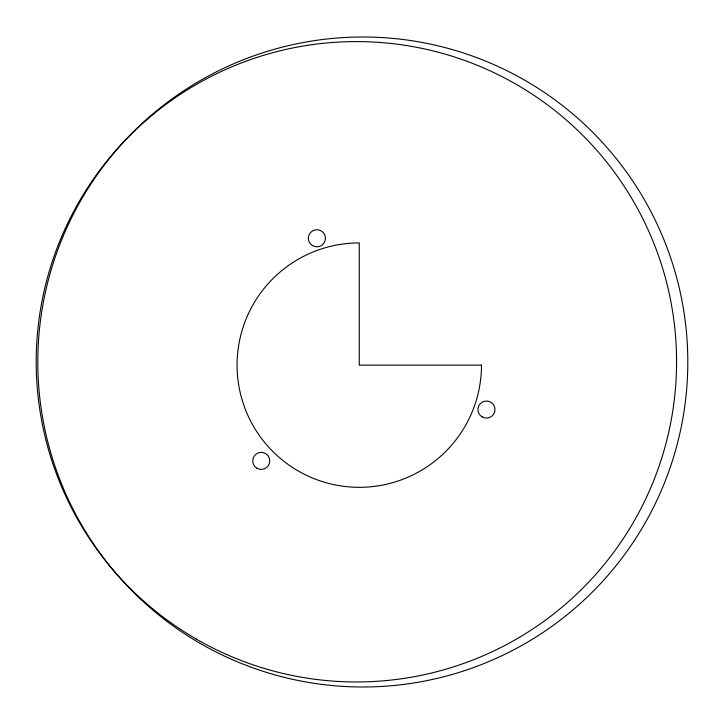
<?xml version="1.0" encoding="UTF-8"?>
<svg xmlns="http://www.w3.org/2000/svg" width="724" height="724" viewBox="0 0 724 724"><rect width="100%" height="100%" fill="white"/><g stroke="black" fill="none" stroke-linecap="round" stroke-linejoin="round"><path stroke-width="1.09" d="M481.478 365.113L359.267 365.113L359.267 242.911A122.202 122.202 0 0 0 237.065 365.113A122.202 122.202 0 0 0 359.267 487.315A122.202 122.202 0 0 0 481.478 365.113M200.313 643.455A324.995 324.995 0 0 0 687.8 362A324.995 324.995 0 0 0 200.313 80.545A324.995 324.995 0 0 0 200.313 643.455M196.294 639.066A320.189 320.189 0 0 0 676.569 361.774A320.189 320.189 0 0 0 196.294 84.482A320.189 320.189 0 0 0 196.294 639.066M482.202 416.952A8.525 8.525 0 0 0 494.99 409.567A8.525 8.525 0 0 0 482.202 402.182A8.525 8.525 0 0 0 482.202 416.952M256.975 468.283A8.525 8.525 0 0 0 269.762 460.898A8.525 8.525 0 0 0 256.975 453.514A8.525 8.525 0 0 0 256.975 468.283M312.632 245.662A8.525 8.525 0 0 0 325.429 238.277A8.525 8.525 0 0 0 312.632 230.884A8.525 8.525 0 0 0 312.632 245.662"/></g></svg>
